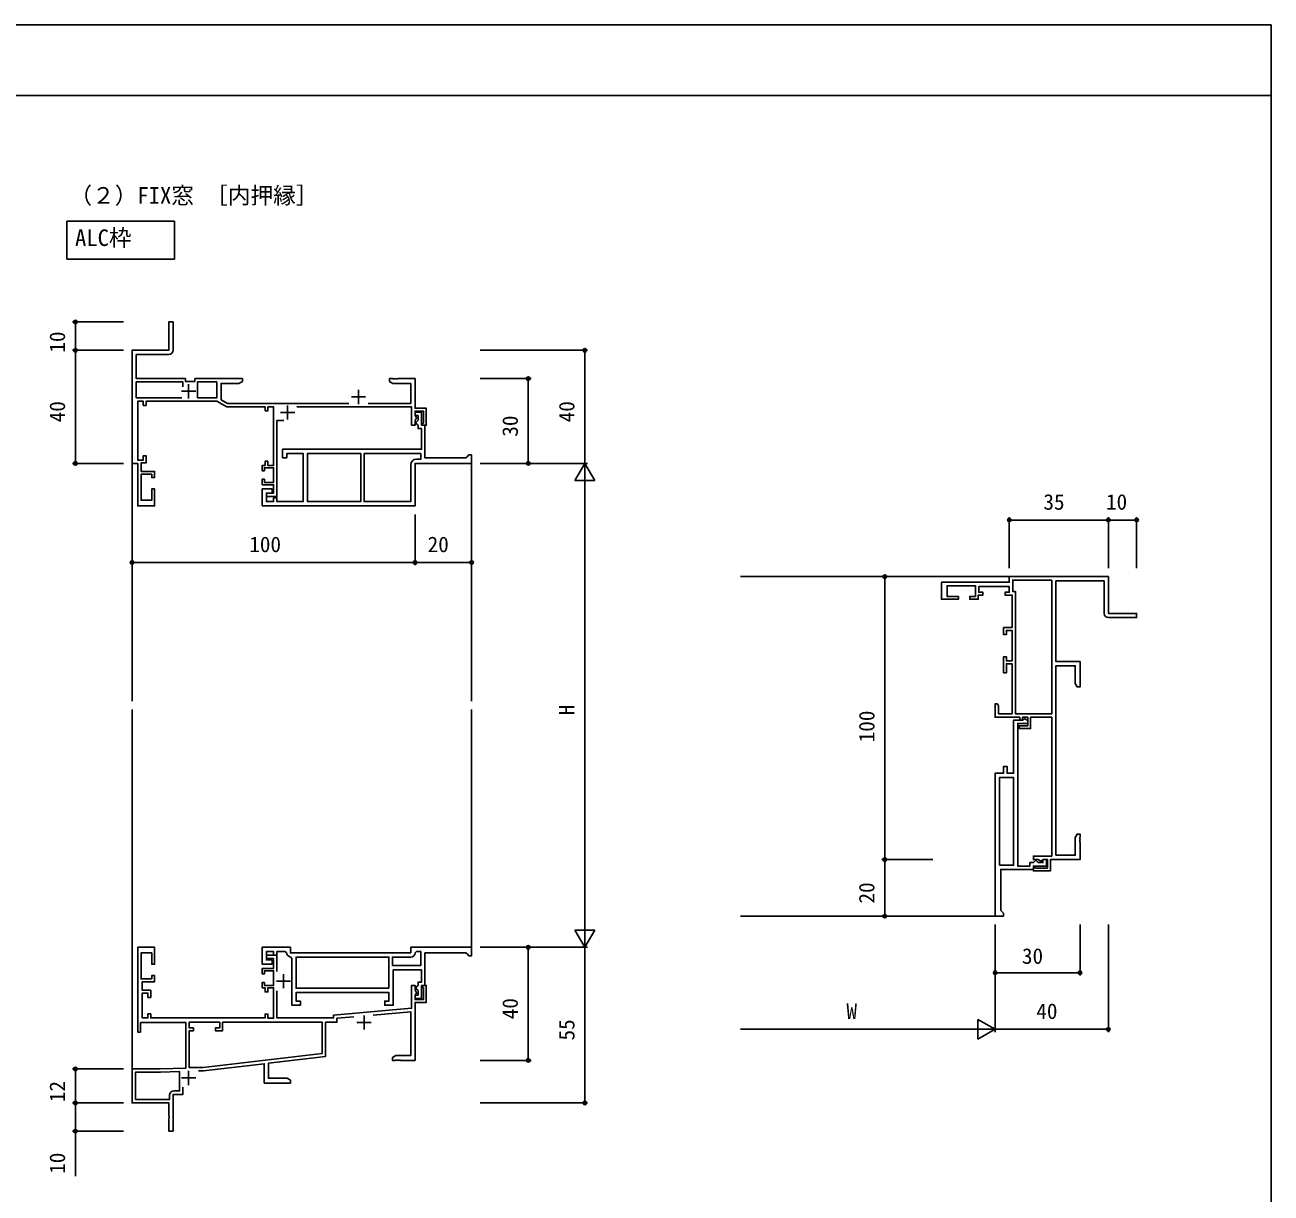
# Model space of a CAD drawing. Units: millimetres, scale not verified. Extents: x -437 to 438, y -681 to 679.
# Drawn here: x -2.1 to 438.2, y 231.1 to 644 of the extents above; entities that cross this region are included whole.
import ezdxf
from ezdxf.enums import TextEntityAlignment as Align

# ---------------------------------------------------------------- set-up
doc = ezdxf.new("R2010")
doc.units = ezdxf.units.MM
doc.header["$LTSCALE"] = 4
for name, color, linetype in [('0-1_USER1', 3, 'Continuous'), ('0-2_YKK_11', 7, 'Continuous'), ('0-3_YKK_12', 2, 'Continuous'), ('0-4_YKK_D', 6, 'Continuous'), ('0-5_YKK_ZWAK', 7, 'Continuous')]:
    doc.layers.add(name, color=color, linetype=linetype)
doc.styles.add('ＭＳ ゴシック', font='')
doc.styles.get('ＭＳ ゴシック').set_extended_font_data('MS Gothic')

msp = doc.modelspace()

# ---------------------------------------------------------------- linework, layer by layer
at = {"layer": '0-1_USER1'}
msp.add_lwpolyline([(12.7, 574.577), (50.7, 574.577), (50.7, 561.22), (12.7, 561.22)], close=True, dxfattribs=at)
at = {"layer": '0-2_YKK_11'}
for p, q in [((55.7, 517), (55.7, 512)), ((53.2, 514.5), (58.2, 514.5)), ((113.2, 512.5), (118.2, 512.5)), ((115.7, 515), (115.7, 510)), ((88.2, 507), (93.2, 507)), ((90.7, 509.5), (90.7, 504.5)), ((139.211, 489), (139.189, 489)), ((154.2, 491.5), (154.2, 491.5)), ((139.189, 318), (139.211, 318)), ((89.2, 308.5), (89.2, 303.5)), ((86.7, 306), (91.7, 306)), ((115.2, 291.4), (120.2, 291.4)), ((117.7, 293.9), (117.7, 288.9)), ((55.7, 274.3), (55.7, 269.3)), ((53.2, 271.8), (58.2, 271.8))]:
    msp.add_line(p, q, dxfattribs=at)
for points in [[(50.2, 529), (50.2, 539), (48.7, 539), (48.7, 529), (35.7, 529), (35.7, 489), (37.7, 489), (37.7, 474), (43.7, 474), (43.7, 480), (42.7, 480), (42.7, 476), (38.9, 476), (38.9, 485.2), (42.7, 485.2), (42.7, 484), (43.7, 484), (43.7, 486.2), (38.9, 486.2), (38.9, 489.2), (40.7, 489.2), (40.7, 491.7), (39.7, 491.7), (39.7, 490.2), (37.7, 490.2), (37.7, 511), (39.7, 511), (39.7, 509.5), (40.7, 509.5), (40.7, 511), (65.7, 511), (69.164, 509), (82.7, 509), (82.7, 507.6), (83.7, 507.6), (83.7, 509), (85.7, 509), (85.7, 488.3), (83.7, 488.3), (83.7, 489.8)], [(112.301, 510.2), (69.486, 510.2), (67.2, 511.52), (67.2, 517.3), (73.488, 517.3), (74.7, 518), (74.7, 519), (57.9, 519), (57.9, 518), (54.6, 518), (54.6, 519), (37.2, 519), (37.2, 527.5), (48.7, 527.5)], [(53.6, 516.05), (53.6, 517.8), (37.2, 517.8), (37.2, 512.2), (53.3, 512.2)], [(93.973, 509), (134.5, 509), (134.5, 502.5), (135.7, 502.5), (135.7, 504.18), (136.26, 505.15), (136, 505.6), (135.7, 505.9), (135.7, 507.5), (138.7, 507.5), (138.7, 503.262), (138.16, 502.95), (138.28, 502.5), (139.7, 502.5), (139.7, 508.5), (135.7, 508.5), (135.7, 519), (129.658, 519), (129.475, 518.88), (128.925, 518.88), (128.742, 519), (128.658, 519), (128.475, 518.88), (127.925, 518.88), (127.742, 519), (126.7, 519), (126.7, 518), (127.912, 517.3), (134.2, 517.3), (134.2, 510.2), (119.099, 510.2)], [(83.7, 489.8), (82.7, 489.8), (82.7, 488.3), (81.7, 488.3), (81.7, 486.4), (82.5, 486.4), (82.5, 487.5), (85.7, 487.5), (85.7, 482.3), (82.5, 482.3), (82.5, 483.4), (81.7, 483.4), (81.7, 481.5), (85.7, 481.5), (85.7, 478.5), (83.2, 478.5), (83.2, 477.3), (86.9, 477.3), (86.9, 504.2), (89.304, 504.2)], [(117.7, 492.5), (137.7, 492.5), (137.7, 490.5), (136.2, 490.5)], [(134.2, 488.5), (134.2, 475.5), (117.7, 475.5), (117.7, 492.5)], [(380.7, 434.5), (390.7, 434.5), (390.7, 436), (380.7, 436), (380.7, 449), (345.7, 449), (345.7, 447), (321.7, 447), (321.7, 441), (327.7, 441), (327.7, 442), (323.7, 442), (323.7, 445.8), (333.7, 445.8), (333.7, 442), (331.7, 442), (331.7, 441), (334.7, 441), (334.7, 442.5), (336.4, 442.5), (336.4, 443.5), (334.9, 443.5), (334.9, 445.5), (345.7, 445.5), (345.7, 443.5), (344.2, 443.5), (344.2, 442.5), (346.7, 442.5), (346.7, 431), (343.7, 431), (343.7, 428.5), (344.7, 428.5), (344.7, 430), (346.7, 430), (346.7, 419.2), (344.7, 419.2), (344.7, 420.7), (343.7, 420.7), (343.7, 415), (344.7, 415)], [(362.2, 350.5), (362.2, 417.5), (369, 417.5), (369, 411.212), (369.7, 410), (370.7, 410), (370.7, 419), (362.2, 419), (362.2, 447.5), (379.2, 447.5), (379.2, 436)], [(344.7, 415), (344.7, 418.2), (346.7, 418.2), (346.7, 400.5), (341.9, 400.5), (341.9, 403.307), (341.5, 404), (340.7, 404), (340.7, 399.3), (349.4, 399.3), (349.4, 398.3), (350.4, 398.3), (350.4, 399.3), (352.2, 399.3), (352.2, 396.3), (349.2, 396.3), (349.2, 395.3), (353.2, 395.3), (353.2, 399.3), (360.7, 399.3), (360.7, 350.2), (354.2, 350.2), (354.2, 349), (355.88, 349), (356.85, 348.44), (357.3, 348.7), (357.6, 349), (359.2, 349), (359.2, 346), (354.962, 346), (354.645, 346.549), (354.2, 346.43), (354.2, 345), (360.2, 345), (360.2, 349), (370.7, 349), (370.7, 355.042), (370.58, 355.225), (370.58, 355.775), (370.7, 355.958)], [(370.7, 355.958), (370.7, 356.042), (370.58, 356.225), (370.58, 356.775), (370.7, 356.958), (370.7, 358), (369.7, 358), (369, 356.788), (369, 350.5), (362.2, 350.5)], [(53.7, 268.527), (53.7, 266), (50.2, 266), (50.2, 253), (48.7, 253), (48.7, 257.542), (48.82, 257.725), (48.82, 258.275), (48.7, 258.458), (48.7, 263), (35.7, 263), (35.7, 275), (45.7, 275), (54.7, 275.314), (54.7, 291.4), (38.7, 291.4), (38.7, 288), (37.7, 288), (37.7, 318), (43.7, 318), (43.7, 312), (42.7, 312), (42.7, 316), (38.9, 316), (38.9, 306.8), (42.7, 306.8), (42.7, 308), (43.7, 308), (43.7, 305.8), (39.3, 305.8), (39.3, 302.8), (42.3, 302.8), (42.3, 300.3), (41.3, 300.3), (41.3, 301.8), (39.3, 301.8), (39.3, 293), (41.3, 293), (41.3, 294.5), (42.3, 294.5)], [(134.2, 316), (91.7, 316), (91.7, 318), (81.7, 318), (81.7, 312), (85.2, 312), (85.2, 313.5), (83.2, 313.5), (83.2, 316.5), (85.7, 316.5), (85.7, 315.2), (86.9, 315.2), (86.9, 316.5), (89.751, 316.5), (90.24, 316.1)], [(91.8, 314.54), (92.2, 314.051), (92.2, 297.5), (95.2, 297.5), (95.2, 299), (93.7, 299), (93.7, 302), (126.5, 302), (126.5, 299), (125, 299), (125, 297.5), (128, 297.5), (128, 310), (138, 310), (138, 305.7), (136.8, 305.7), (136.8, 304.5), (136.5, 304.2), (136, 303.7), (136, 303.5), (136.5, 303), (136.8, 302.7), (136.8, 301.1), (135.7, 301.1), (135.7, 299.9), (138, 299.9), (138, 304.5), (139.2, 304.5), (139.2, 316), (153.7, 316), (154.2, 315.5), (154.7, 315), (155.7, 315), (155.7, 318), (134.2, 318), (134.2, 316)], [(42.3, 294.5), (42.3, 293), (82.7, 293), (82.7, 294.4), (83.7, 294.4), (83.7, 292.9), (85.7, 292.9), (85.7, 303.7), (83.7, 303.7), (83.7, 302.2), (82.7, 302.2), (82.7, 303.7), (81.7, 303.7), (81.7, 305.6), (82.5, 305.6), (82.5, 304.5), (85.7, 304.5), (85.7, 309.7), (82.5, 309.7), (82.5, 308.6), (81.7, 308.6), (81.7, 310.5), (85.7, 310.5), (85.7, 314), (83.2, 314), (83.2, 315.2), (86.9, 315.2), (86.9, 309.399)], [(127.7, 311.5), (137.7, 311.5), (137.7, 316.5), (136.2, 316.5), (135.7, 316)], [(134.2, 314.5), (127.7, 314.5), (127.7, 311.5)], [(86.9, 302.601), (86.9, 293), (106.9, 293), (106.9, 294), (134.5, 296.415), (134.5, 304.5), (135.7, 304.5), (135.7, 302.82), (136.26, 301.85), (136, 301.4), (135.7, 301.1), (135.7, 299.5), (138.7, 299.5), (138.7, 303.738), (138.16, 304.05), (138.28, 304.5), (139.7, 304.5), (139.7, 298.5), (135.7, 298.5), (135.7, 278), (130.658, 278), (130.475, 278.12), (129.925, 278.12), (129.742, 278), (129.658, 278), (129.475, 278.12), (128.925, 278.12), (128.742, 278), (127.7, 278), (127.7, 279), (128.912, 279.7), (134.2, 279.7), (134.2, 295.184), (120.867, 294.017)], [(114.127, 293.428), (108.1, 292.9), (108.1, 291.5), (104.1, 291.5), (104.1, 279.434), (83.9, 277.03), (83.9, 271.7), (90.488, 271.7), (91.7, 271), (91.7, 270), (82.4, 270), (82.4, 276.851), (60.971, 274.3), (59.21, 274.3)], [(50.5, 267.2), (52.5, 267.2), (52.5, 274.037), (45.721, 273.8), (36.9, 273.8), (36.9, 264.2)], [(36.9, 264.2), (49, 264.2), (49, 265.7)]]:
    msp.add_lwpolyline(points, dxfattribs=at)
for points in [[(65.7, 517.8), (58.9, 517.8), (58.9, 512.2), (65.7, 512.2)], [(81.7, 474), (135.7, 474), (135.7, 489), (155.7, 489), (155.7, 492), (154.7, 492), (154.2, 491.5), (153.7, 491), (139.2, 491), (139.2, 502.5), (138, 502.5), (138, 507.1), (135.7, 507.1), (135.7, 505.9), (136.8, 505.9), (136.8, 504.3), (136.5, 504), (136, 503.5), (136, 503.3), (136.5, 502.8), (136.8, 502.5), (136.8, 501.3), (138, 501.3), (138, 494), (88.9, 494), (88.9, 491), (90.4, 491), (90.4, 492.5), (96.2, 492.5), (96.2, 475.5), (86.9, 475.5), (86.9, 476.8), (85.7, 476.8), (85.7, 475.5), (83.2, 475.5), (83.2, 478.5), (85.2, 478.5), (85.2, 480), (81.7, 480)], [(116.5, 492.5), (97.7, 492.5), (97.7, 475.5), (116.5, 475.5)], [(360.7, 447.8), (360.7, 400.5), (347.9, 400.5), (347.9, 443.7), (346.9, 443.7), (346.9, 447.8)], [(340.7, 329), (340.7, 379.5), (343.7, 379.5), (343.7, 381.9), (344.9, 381.9), (344.9, 379.5), (347.2, 379.5), (347.2, 398.3), (350.404, 398.3), (350.7, 398.55), (351.146, 398.76), (352.2, 398.151), (352.2, 397.1), (348.7, 397.1), (348.7, 346.7), (353, 346.7), (353, 347.9), (354.2, 347.9), (354.5, 348.2), (355, 348.7), (355.2, 348.7), (355.7, 348.2), (356, 347.9), (357.6, 347.9), (357.6, 349), (358.8, 349), (358.8, 346.7), (354.2, 346.7), (354.2, 345.5), (342.7, 345.5), (342.7, 331), (343.2, 330.5), (343.7, 330), (343.7, 329)], [(342.2, 347), (342.2, 378), (347.2, 378), (347.2, 347)], [(126.5, 303.5), (93.7, 303.5), (93.7, 314.5), (126.5, 314.5)], [(60.9, 275.5), (102.9, 280.5), (102.9, 291.5), (67.7, 291.5), (67.7, 288.5), (65.2, 288.5), (65.2, 289.5), (66.7, 289.5), (66.7, 291.5), (55.9, 291.5), (55.9, 289.5), (57.4, 289.5), (57.4, 288.5), (55.9, 288.5), (55.9, 275.5)]]:
    msp.add_lwpolyline(points, close=True, dxfattribs=at)
for centre, radius, start, end in [((48.7, 529), 1.5, 270.00001, 359.99999), ((136.2, 488.5), 2, 90.00001, 179.99999), ((380.7, 436), 1.5, 180.00001, 269.99999), ((92.2, 316.5), 2, 191.53697, 258.46303), ((134.2, 316), 1.5, 270.00001, 359.99999), ((50.5, 265.7), 1.5, 90.00001, 179.99999)]:
    msp.add_arc(centre, radius, start, end, dxfattribs=at)
at = {"layer": '0-3_YKK_12'}
for p, q in [((35.7, 405), (35.7, 489.3)), ((155.7, 489), (155.7, 405)), ((346, 449), (250.7, 449)), ((35.7, 274.729), (35.7, 402)), ((155.7, 402), (155.7, 318)), ((341.2, 329), (250.7, 329))]:
    msp.add_line(p, q, dxfattribs=at)
at = {"layer": '0-4_YKK_D'}
for p, q in [((32.7, 539), (14.7, 539)), ((15.7, 529), (15.7, 539)), ((32.7, 529), (14.7, 529)), ((32.7, 529), (14.7, 529)), ((15.7, 529), (15.7, 489)), ((158.7, 529), (196.7, 529)), ((195.7, 489), (195.7, 529)), ((158.7, 519), (176.7, 519)), ((175.7, 489), (175.7, 519)), ((32.7, 489), (14.7, 489)), ((158.7, 489), (196.7, 489)), ((158.7, 489), (196.7, 489)), ((158.7, 489), (176.7, 489)), ((195.7, 489), (192.2, 482.938)), ((195.7, 489), (199.2, 482.938)), ((195.7, 489), (195.7, 476.876)), ((192.2, 482.938), (199.2, 482.938)), ((195.7, 325), (195.7, 482)), ((35.7, 471), (35.7, 453)), ((135.7, 471), (135.7, 453)), ((135.7, 471), (135.7, 453)), ((155.7, 471), (155.7, 453)), ((345.7, 452), (345.7, 470)), ((345.7, 469), (380.7, 469)), ((380.7, 452), (380.7, 470)), ((380.7, 452), (380.7, 470)), ((380.7, 469), (390.7, 469)), ((390.7, 452), (390.7, 470)), ((35.7, 454), (135.7, 454)), ((135.7, 454), (155.7, 454)), ((318.7, 449), (300.7, 449)), ((301.7, 449), (301.7, 349)), ((318.7, 349), (300.7, 349)), ((318.7, 349), (300.7, 349)), ((301.7, 349), (301.7, 329)), ((195.7, 318), (195.7, 330.124)), ((318.7, 329), (300.7, 329)), ((340.7, 326), (340.7, 288)), ((340.7, 326), (340.7, 288)), ((340.7, 326), (340.7, 308)), ((370.7, 326), (370.7, 308)), ((380.7, 326), (380.7, 288)), ((195.7, 318), (192.2, 324.062)), ((199.2, 324.062), (192.2, 324.062)), ((195.7, 318), (199.2, 324.062)), ((158.7, 318), (196.7, 318)), ((158.7, 318), (196.7, 318)), ((158.7, 318), (176.7, 318)), ((175.7, 278), (175.7, 318)), ((195.7, 318), (195.7, 263)), ((340.7, 309), (370.7, 309)), ((340.7, 289), (334.638, 292.5)), ((334.638, 292.5), (334.638, 285.5)), ((250.7, 289), (333.7, 289)), ((340.7, 289), (328.576, 289)), ((340.7, 289), (334.638, 285.5)), ((340.7, 289), (380.7, 289)), ((158.7, 278), (176.7, 278)), ((32.7, 275), (14.7, 275)), ((15.7, 263), (15.7, 275)), ((32.7, 263), (14.7, 263)), ((32.7, 263), (14.7, 263)), ((158.7, 263), (196.7, 263)), ((32.7, 253), (14.7, 253))]:
    msp.add_line(p, q, dxfattribs=at)
msp.add_lwpolyline([(15.7, 263), (15.7, 253), (15.7, 237.075)], dxfattribs=at)
for centre in [(15.7, 539), (15.7, 529), (15.7, 529), (195.7, 529), (175.7, 519), (15.7, 489), (175.7, 489), (345.7, 469), (380.7, 469), (380.7, 469), (390.7, 469), (35.7, 454), (135.7, 454), (135.7, 454), (155.7, 454), (301.7, 449), (301.7, 349), (301.7, 349), (301.7, 329), (175.7, 318), (340.7, 309), (370.7, 309), (380.7, 289), (175.7, 278), (15.7, 275), (15.7, 263), (15.7, 263), (195.7, 263), (15.7, 253)]:
    msp.add_circle(centre, 0.637, dxfattribs=at)
at = {"layer": '0-5_YKK_ZWAK'}
for p, q in [((438.2, 644), (-436.8, 644)), ((438.2, 619), (-436.8, 619))]:
    msp.add_line(p, q, dxfattribs=at)
msp.add_lwpolyline([(-436.8, -681), (438.2, -681), (438.2, 644)], dxfattribs=at)

# ---------------------------------------------------------------- texts
at = {"layer": '0-1_USER1', "style": 'ＭＳ ゴシック'}
for s, p in [('（２）FIX窓 ［内押縁］', (13.609, 579.045)), ('ALC枠\u3000', (15.564, 564.091))]:
    msp.add_text(s, height=5.865, dxfattribs=at).set_placement(p, align=Align.BOTTOM_LEFT)
at = {"layer": '0-4_YKK_D', "style": 'ＭＳ ゴシック'}
for s, p in [('10', (13.7, 528.162)), ('40', (13.7, 503.545)), ('40', (193.7, 503.545)), ('30', (173.7, 498.46)), ('H', (193.7, 400.006)), ('100', (299.7, 390.435)), ('20', (299.7, 333.46)), ('40', (173.7, 292.545)), ('55', (193.7, 285.045)), ('12', (13.7, 263.247)), ('10', (13.7, 237.924))]:
    msp.add_text(s, height=5.499, rotation=90, dxfattribs=at).set_placement(p, align=Align.BOTTOM_LEFT)
for s, p in [('35', (357.745, 471)), ('10', (379.862, 471)), ('100', (77.135, 456)), ('20', (140.16, 456)), ('30', (350.16, 310.5)), ('W', (288.152, 291)), ('40', (355.245, 291))]:
    msp.add_text(s, height=5.499, dxfattribs=at).set_placement(p, align=Align.BOTTOM_LEFT)

doc.saveas('drawing.dxf')
